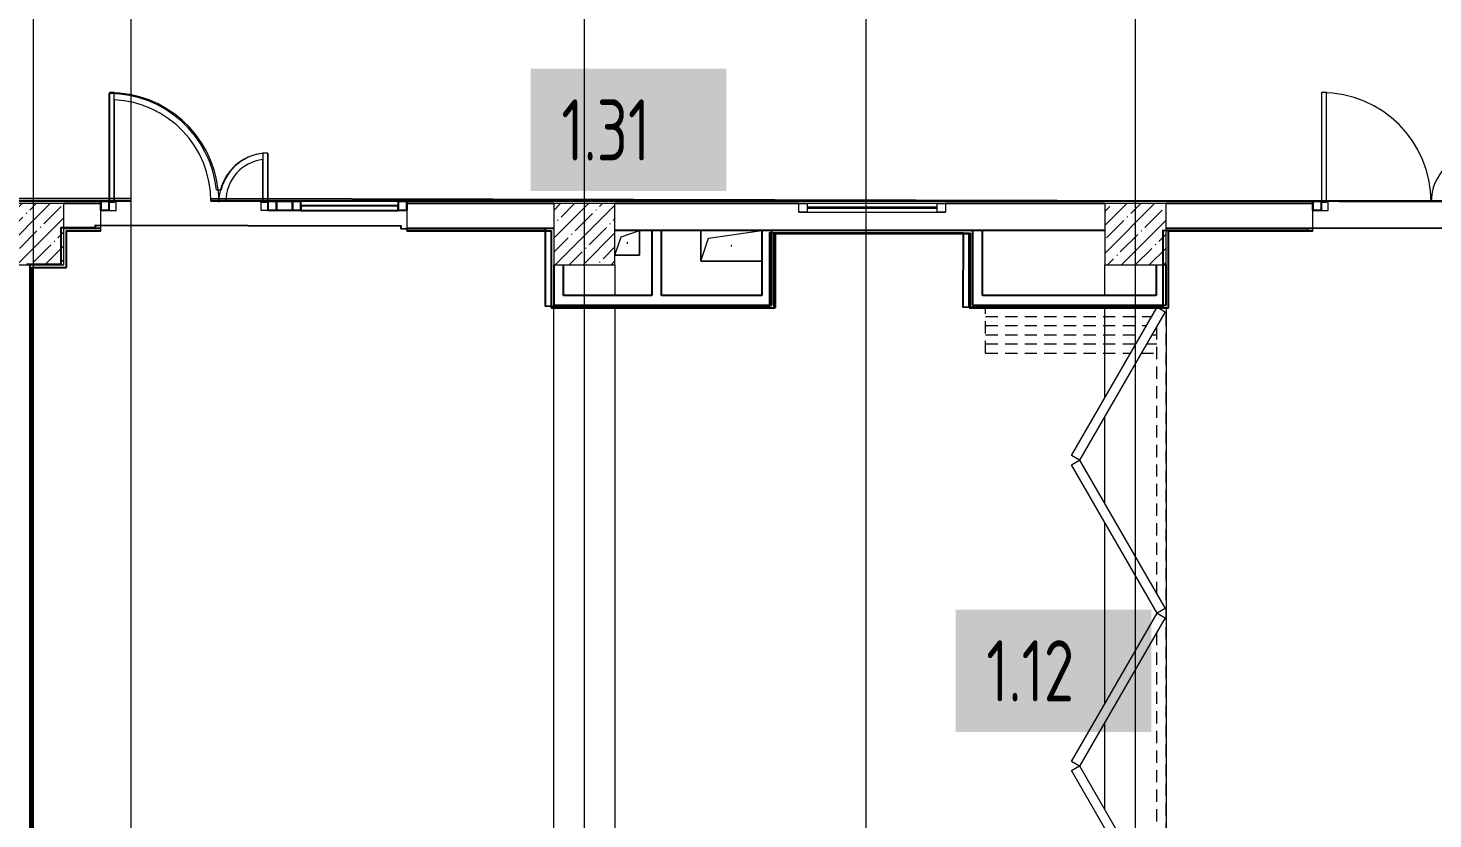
# Model space of a CAD drawing. Header units: millimetres. Extents: x 3914 to 443608, y -156176 to 78197.
# Drawn here: x 73874 to 85346, y -143241 to -136778 of the extents above; entities that cross this region are included whole.
import ezdxf

# ---------------------------------------------------------------- set-up
doc = ezdxf.new("R2010")
doc.units = ezdxf.units.MM
doc.linetypes.add('200_ШТРИХ__ш1_п0_6_', pattern=[160, 100, -60])
for name, color, linetype, lineweight in [('A-DETL-GENF', 7, 'Continuous', 9), ('A-DOOR-1', 7, 'Continuous', 5), ('A-FLOR', 7, 'Continuous', 9), ('A-GENM', 7, 'Continuous', 9), ('A-GLAZ', 7, 'Continuous', 9), ('A-GLAZ-1', 7, 'Continuous', 5), ('A-GLAZ-CURT-2', 7, 'Continuous', 25), ('A-GLAZ-CWMG', 7, 'Continuous', 9), ('A-GLAZ-CWMG-1', 7, 'Continuous', 25), ('S-COLS-1', 7, 'Continuous', 5), ('Оси', 7, 'Continuous', 9)]:
    doc.layers.add(name, color=color, linetype=linetype, lineweight=lineweight)
for name, color, linetype, lineweight, true_color in [('A-DOOR-3', 7, '200_ШТРИХ__ш1_п0_6_', 5, 0xc0c0c0), ('A-DOOR-4', 7, 'Continuous', 5, 0xd7dbdf), ('A-DOOR-FRAM-1', 7, 'Continuous', 5, 0xc0c0c0)]:
    doc.layers.add(name, color=color, linetype=linetype, lineweight=lineweight, true_color=true_color)
doc.styles.add('СПДС', font='ГОСТ тип А.ttf', dxfattribs={"width": 0.9})

# ---------------------------------------------------------------- blocks, each defined once
blk = doc.blocks.new('BSC_Колонна _Прямоугольная - 500х500-V2-Объем проектирования 1 этажа')
at = {"layer": 'S-COLS-1'}
h = blk.add_hatch(dxfattribs=at)
h.set_pattern_fill('FP_6', color=256, style=0, pattern_type=2)
h.set_pattern_definition([(45, (-47660, -7650), (-114.04925, 114.04925), []), (45, (-47545.95, -7650), (-114.04925, 114.04925), [201.613, -40.323, 6.706, -33.617])])
h.paths.add_polyline_path([(-250, -250), (250, -250), (250, 250), (-250, 250), (-250, -237)])
for p, q in [((250, 250), (-250, 250)), ((-250, 250), (-250, -250)), ((250, -250), (250, 250)), ((-250, -250), (250, -250))]:
    blk.add_line(p, q, dxfattribs=at)
blk = doc.blocks.new('BSC_Колонна _Прямоугольная - 500х500-V3-Объем проектирования 1 этажа')
at = {"layer": 'S-COLS-1'}
h = blk.add_hatch(dxfattribs=at)
h.set_pattern_fill('FP_7', color=256, style=0, pattern_type=2)
h.set_pattern_definition([(45, (-52160, -7650), (-114.04925, 114.04925), []), (45, (-52045.95, -7650), (-114.04925, 114.04925), [201.613, -40.323, 6.706, -33.617])])
h.paths.add_polyline_path([(-250, -250), (250, -250), (250, 250), (-250, 250), (-250, 30)])
for p, q in [((250, 250), (-250, 250)), ((-250, 250), (-250, -250)), ((250, -250), (250, 250)), ((-250, -250), (250, -250))]:
    blk.add_line(p, q, dxfattribs=at)
blk = doc.blocks.new('DOR__перегородка__Прямоугольная - ТП-3_ Вн_ДПГ_6820х3300h-19315679-Объем проектирования 1 этажа')
at = {"layer": 'A-DOOR-3'}
for p, q in [((6445, 1474), (6816, 1474)), ((6445, 1474), (6445, 288)), ((6520, 1474), (6520, 244)), ((6595, 1474), (6595, 201)), ((6670, 1474), (6670, 158)), ((6745, 1474), (6745, 114)), ((6445, 201), (6445, 75)), ((6520, 158), (6520, 75)), ((166, 75), (171, 75)), ((166, 0), (171, 0)), ((266, 75), (1664, 75)), ((266, 0), (6816, 0)), ((1814, 75), (1827, 75)), ((1977, 75), (4164, 75)), ((4314, 75), (4325, 75)), ((4475, 75), (6663, 75)), ((6595, 114), (6595, 75)), ((6813, 75), (6816, 75))]:
    blk.add_line(p, q, dxfattribs=at)
at = {"layer": 'A-DOOR-FRAM-1'}
for p, q in [((570, 707), (608, 772)), ((1783, 7), (570, 707)), ((608, 772), (1820, 72)), ((1821, 72), (3033, 772)), ((3071, 707), (1858, 7)), ((3033, 772), (3071, 707)), ((3070, 707), (3107, 772)), ((4282, 7), (3070, 707)), ((3107, 772), (4320, 72)), ((4319, 72), (5532, 772)), ((5569, 707), (4357, 7)), ((5532, 772), (5569, 707)), ((5569, 707), (5607, 772)), ((6781, 7), (5569, 707)), ((5607, 772), (6819, 72)), ((1820, 72), (1783, 7)), ((1858, 7), (1821, 72)), ((4320, 72), (4282, 7)), ((4357, 7), (4319, 72)), ((6819, 72), (6781, 7))]:
    blk.add_line(p, q, dxfattribs=at)
blk = doc.blocks.new('BSC_Колонна _Прямоугольная - 500х500-V38-Объем проектирования 1 этажа')
at = {"layer": 'S-COLS-1'}
h = blk.add_hatch(dxfattribs=at)
h.set_pattern_fill('FP_64', color=256, style=0, pattern_type=2)
h.set_pattern_definition([(45, (-56660, -7650), (-114.04925, 114.04925), []), (45, (-56545.95, -7650), (-114.04925, 114.04925), [201.613, -40.323, 6.706, -33.617])])
h.paths.add_polyline_path([(-250, -250), (250, -250), (250, 250), (-250, 250), (-250, 30)])
for p, q in [((250, 250), (-250, 250)), ((-250, 250), (-250, -250)), ((250, -250), (250, 250)), ((-250, -250), (250, -250))]:
    blk.add_line(p, q, dxfattribs=at)
blk = doc.blocks.new('GM_Отверстие прямоугольное _в плите_ - Отверстие-V118-Объем проектирования 1 этажа')
at = {"layer": 'A-GENM'}
for p, q in [((-250, -125), (-250, 125)), ((-250, 125), (-250, -125)), ((-187, 62), (250, 125)), ((-250, -125), (-187, 62)), ((250, -125), (-250, -125)), ((-250, -125), (250, -125))]:
    blk.add_line(p, q, dxfattribs=at)
for start, end in [(360, 180), (180, 360)]:
    blk.add_arc((0, 0), 2.5, start, end, dxfattribs=at)
blk = doc.blocks.new('GM_Отверстие прямоугольное _в плите_ - Отверстие-V194-Объем проектирования 1 этажа')
at = {"layer": 'A-GENM'}
for p, q in [((-100, -100), (-50, 50)), ((-50, 50), (100, 100)), ((100, 100), (100, -100)), ((100, -100), (100, 100)), ((100, -100), (-100, -100)), ((-100, -100), (100, -100))]:
    blk.add_line(p, q, dxfattribs=at)
for start, end in [(360, 180), (180, 360)]:
    blk.add_arc((0, 0), 2.5, start, end, dxfattribs=at)
blk = doc.blocks.new('Прямоугольный импост - 50 x 70 мм-31700031-Объем проектирования 1 этажа')
at = {"layer": 'A-GLAZ-CWMG-1'}
for p, q in [((-70, 35), (0, 35)), ((-70, -35), (-70, 35)), ((0, 35), (0, -35)), ((0, -35), (-70, -35))]:
    blk.add_line(p, q, dxfattribs=at)
blk = doc.blocks.new('Дверь_Витражная_остекление_ - ДВН_ДАО_Главный вход_1200 в свету-V267-Объем проектирования 1 этажа')
at = {"layer": 'A-DETL-GENF'}
for p, q in [((-607, 925), (-647, 925)), ((-647, 925), (-647, 917)), ((-607, 915), (-607, 925)), ((-647, 917), (-647, 37)), ((-607, 37), (-607, 915)), ((647, 430), (607, 430)), ((607, 430), (607, 427)), ((607, 427), (607, 37)), ((647, 37), (647, 430)), ((-647, 35), (-647, 30)), ((-647, 30), (-607, 30)), ((-592, 30), (-647, 30)), ((-607, 30), (-607, 37)), ((-592, -40), (-592, 30)), ((592, -40), (592, 30)), ((592, 30), (647, 30)), ((607, 37), (607, 30)), ((607, 30), (647, 30)), ((647, 30), (647, 35)), ((-647, -35), (-647, -40)), ((-647, -40), (-592, -40)), ((647, -40), (592, -40)), ((647, -35), (647, -40))]:
    blk.add_line(p, q, dxfattribs=at)
at = {"layer": 'A-DOOR-1'}
blk.add_line((-647, 925), (-647, 917), dxfattribs=at)
for centre, radius, start, end in [((-647, 30), 895, 6.4322, 90), ((647, 30), 400, 118.6212, 123.6436), ((647, 30), 400, 103.1228, 106.5639), ((647, 30), 400, 130.4863, 165.5357), ((-647, 30), 895, 360, 0.451), ((647, 30), 400, 178.9858, 180)]:
    blk.add_arc(centre, radius, start, end, dxfattribs=at)
at = {"layer": 'A-DOOR-4'}
for p, q in [((-647, 917), (-647, 37)), ((647, 430), (647, 37)), ((-647, 35), (-647, 30)), ((647, 35), (647, 30))]:
    blk.add_line(p, q, dxfattribs=at)
for centre, radius, start, end in [((647, 30), 400, 123.6436, 130.4863), ((647, 30), 400, 118.2161, 118.6212), ((647, 30), 400, 106.5639, 118.1176), ((647, 30), 400, 90, 103.1228), ((-647, 30), 895, 0.451, 6.4322), ((647, 30), 400, 165.5357, 178.9858)]:
    blk.add_arc(centre, radius, start, end, dxfattribs=at)
blk = doc.blocks.new('Системная панель - Стемалит - 40мм-31720939-Объем проектирования 1 этажа')
at = {"layer": 'A-GLAZ-CURT-2'}
for p, q in [((65, 35), (-65, 35)), ((-65, 35), (-65, -35)), ((65, -35), (65, 35)), ((-65, -35), (65, -35))]:
    blk.add_line(p, q, dxfattribs=at)
blk = doc.blocks.new('Прямоугольный импост - 50 x 70 мм-31687886-Объем проектирования 1 этажа')
at = {"layer": 'A-GLAZ-CWMG-1'}
for p, q in [((-35, 35), (35, 35)), ((-35, -35), (-35, 35)), ((35, 35), (35, -35)), ((35, -35), (-35, -35))]:
    blk.add_line(p, q, dxfattribs=at)
blk = doc.blocks.new('Прямоугольный импост - 50 x 70 мм-V265-Объем проектирования 1 этажа')
at = {"layer": 'A-GLAZ-CWMG-1'}
for p, q in [((0, 35), (-70, 35)), ((-70, 35), (-70, -35)), ((0, -35), (0, 35)), ((-70, -35), (0, -35))]:
    blk.add_line(p, q, dxfattribs=at)
blk = doc.blocks.new('Системная панель - Стекло - 40мм-V268-Объем проектирования 1 этажа')
at = {"layer": 'A-GLAZ-CURT-2'}
for p, q in [((397.5, 0), (-397.5, 0)), ((-397.5, 0), (-397.5, -40)), ((397.5, -40), (397.5, 0)), ((-397.5, -40), (397.5, -40))]:
    blk.add_line(p, q, dxfattribs=at)
blk = doc.blocks.new('Прямоугольный импост - 50 x 70 мм-31702100-Объем проектирования 1 этажа')
at = {"layer": 'A-GLAZ-CWMG-1'}
for p, q in [((-35, 35), (35, 35)), ((-35, -35), (-35, 35)), ((35, 35), (35, -35)), ((35, -35), (-35, -35))]:
    blk.add_line(p, q, dxfattribs=at)
blk = doc.blocks.new('Прямоугольный импост - 50 x 70 мм-31720914-Объем проектирования 1 этажа')
at = {"layer": 'A-GLAZ-CWMG'}
blk.add_line((24940, 7918), (24145, 7918), dxfattribs=at)
blk = doc.blocks.new('Дверь_Витражная_остекление_ - ДВН_ДАО_Главный вход_1200 в свету-31742133-Объем проектирования 1 этажа')
at = {"layer": 'A-DETL-GENF'}
for p, q in [((-607.5, 925), (-647.5, 925)), ((-647.5, 925), (-647.5, 35)), ((-607.5, 30), (-607.5, 925)), ((647.5, 430), (607.5, 430)), ((607.5, 430), (607.5, 30)), ((647.5, 35), (647.5, 430)), ((-647.5, 30), (-607.5, 30)), ((-592.5, 30), (-647.5, 30)), ((-592.5, -40), (-592.5, 30)), ((592.5, -40), (592.5, 30)), ((592.5, 30), (647.5, 30)), ((607.5, 30), (647.5, 30)), ((-647.5, -35), (-647.5, -40)), ((-647.5, -40), (-592.5, -40)), ((647.5, -40), (592.5, -40)), ((647.5, -35), (647.5, -40))]:
    blk.add_line(p, q, dxfattribs=at)
at = {"layer": 'A-DOOR-1'}
for p, q in [((-647.5, 925), (-647.5, 35)), ((647.5, 430), (647.5, 35))]:
    blk.add_line(p, q, dxfattribs=at)
for centre, radius, start, end in [((-647.5, 30), 895, 360, 90), ((647.5, 30), 400, 90, 180)]:
    blk.add_arc(centre, radius, start, end, dxfattribs=at)
blk = doc.blocks.new('120_Окно_СКБ_1Ст - 120_Окно_СКБ_1Ст 400х1200 EI30-24228621-Объем проектирования 1 этажа')
at = {"layer": 'A-GLAZ'}
for p, q in [((-600, 40), (-600, 110)), ((-600, 110), (-530, 110)), ((-530, 40), (-600, 40)), ((-530, 110), (-530, 40)), ((530, 40), (530, 110)), ((530, 110), (600, 110)), ((600, 40), (530, 40)), ((600, 110), (600, 40))]:
    blk.add_line(p, q, dxfattribs=at)
at = {"layer": 'A-GLAZ-1'}
for p, q in [((600, 110), (-600, 110)), ((-600, 40), (600, 40)), ((530, 80), (-530, 80)), ((530, 70), (-530, 70))]:
    blk.add_line(p, q, dxfattribs=at)

msp = doc.modelspace()

# ---------------------------------------------------------------- linework, layer by layer
for p, q in [((74717, -138191.7), (66507, -138191.7)), ((74467, -138212.7), (74167, -138212.7)), ((74467, -138264.7), (74467, -138192.7)), ((92167, -138191.7), (75367, -138191.7)), ((76967, -138192.7), (76967, -138264.7)), ((78167, -138212.7), (76967, -138212.7)), ((80167, -138212.7), (78667, -138212.7)), ((82667, -138212.7), (81367, -138212.7)), ((84367, -138212.7), (83167, -138212.7)), ((84367, -138264.7), (84367, -138192.7)), ((74167, -138412.7), (74467, -138412.7)), ((74187, -138432.7), (74187, -138433.7)), ((74188, -138433.7), (74187, -138433.7)), ((74188, -138433.7), (74467, -138433.7)), ((74188, -138733.7), (74188, -138433.7)), ((74467, -138433.7), (74467, -138432.7)), ((76967, -138412.7), (78167, -138412.7)), ((76967, -138432.7), (76967, -138433.7)), ((76967, -138433.7), (78146, -138433.7)), ((78146, -138433.7), (78146, -139063.7)), ((78147, -138433.7), (78146, -138433.7)), ((78147, -138432.7), (78147, -138433.7)), ((82667, -138432.7), (78667, -138432.7)), ((78967, -138432.7), (78967, -138962.7)), ((79047, -138962.7), (79047, -138432.7)), ((79867, -138432.7), (79867, -138962.7)), ((79947, -139042.7), (79947, -138432.7)), ((79967, -138452.7), (81567, -138452.7)), ((79967, -139062.7), (79967, -138452.7)), ((81559, -138460.7), (79975, -138460.7)), ((79975, -138460.7), (79975, -139062.7)), ((81559, -139062.7), (81559, -138460.7)), ((81567, -138452.7), (81567, -139062.7)), ((81587, -138432.7), (81587, -139042.7)), ((81667, -138962.7), (81667, -138432.7)), ((83167, -138412.7), (84367, -138412.7)), ((83187, -138432.7), (83188, -138432.7)), ((83188, -139063.7), (83188, -138432.7)), ((83188, -138433.7), (84367, -138433.7)), ((84367, -138433.7), (84367, -138432.7)), ((73887, -138712.7), (73887, -145712.7)), ((73907, -145292.7), (73907, -138732.7)), ((73908, -138733.7), (74188, -138733.7)), ((73908, -145291.7), (73908, -138733.7)), ((78167, -138712.7), (78167, -139042.7)), ((78247, -138962.7), (78247, -138712.7)), ((83087, -138712.7), (83087, -138962.7)), ((83167, -139042.7), (83167, -138712.7)), ((78167, -139042.7), (79947, -139042.7)), ((78967, -138962.7), (78247, -138962.7)), ((79867, -138962.7), (79047, -138962.7)), ((81587, -139042.7), (83167, -139042.7)), ((83087, -138962.7), (81667, -138962.7)), ((78146, -139063.7), (79975, -139063.7)), ((79967, -139062.7), (79968, -139062.7)), ((79975, -139063.7), (79975, -139062.7)), ((81559, -139062.7), (81559, -139063.7)), ((81559, -139063.7), (83188, -139063.7)), ((83093.7, -139062.7), (83100.2, -139062.7))]:
    msp.add_line(p, q)
at = {"flags": 128}
for points in [[(66505.9, -138150.8), (74717, -138170.1)], [(75366.7, -138171.6), (91491.7, -138209.5), (92121.7, -138210.9), (92121.6, -138231.9), (93071.6, -138234.2), (93071.7, -138213.2), (94471.7, -138216.5), (94471.6, -138237.5), (95571.6, -138240), (95571.7, -138219), (96921.7, -138222.2), (96921.6, -138243.2), (97017, -138243.4)], [(86821.2, -138419.5), (84321.2, -138413.6), (84321.1, -138434.6), (83142.1, -138431.9), (83140.7, -139061.9), (81511.7, -139058), (81513.1, -138455), (79929.1, -138451.3), (79927.7, -139054.3), (78098.7, -139050), (78100.2, -138420), (76921.2, -138417.3), (76921.2, -138396.3), (74421.2, -138390.4), (74421.2, -138411.4), (74142.2, -138410.7), (74141.5, -138710.7), (73861.5, -138710.1)]]:
    msp.add_lwpolyline(points, dxfattribs=at)
at = {"layer": 'A-FLOR'}
for p, q in [((74537, -138192.7), (74537, -137312.7)), ((74577, -137363.7), (74577, -138192.7)), ((75792, -138192.7), (75792, -137852.1)), ((75832, -137799.7), (75832, -138192.7)), ((75412.1, -138099.9), (75450.1, -138099.9)), ((74717, -138192.7), (66507, -138192.7)), ((75367, -138192.7), (75489, -138192.7)), ((93027, -138192.7), (75367, -138192.7)), ((74467, -138432.7), (74467, -138264.7)), ((76967, -138264.7), (76967, -138432.7)), ((84367, -138432.7), (84367, -138264.7)), ((74187, -138432.7), (74467, -138432.7)), ((74187, -138732.7), (74187, -138433.7)), ((76967, -138432.7), (78147, -138432.7)), ((78147, -138433.7), (78147, -139062.7)), ((83187, -139062.7), (83187, -138432.7)), ((83188, -138432.7), (84367, -138432.7)), ((73907, -138732.7), (74187, -138732.7)), ((73907, -145287.7), (73907, -138733.7)), ((78247, -138712.7), (78667, -138712.7)), ((78667, -138712.7), (78667, -138962.7)), ((82667, -138962.7), (82667, -138712.7)), ((82667, -138712.7), (83087, -138712.7)), ((78147, -139062.7), (79967, -139062.7)), ((78167, -145612.7), (78167, -139062.7)), ((78667, -139062.7), (78667, -145612.7)), ((81567, -139062.7), (83093.7, -139062.7)), ((82667, -139801.6), (82667, -139062.7)), ((83100.2, -139062.7), (83187, -139062.7)), ((83167, -139062.7), (83167, -145612.7)), ((82667, -140668), (82667, -139951.6)), ((82667, -142301), (82667, -140818)), ((82667, -143166.3), (82667, -142451))]:
    msp.add_line(p, q, dxfattribs=at)
for centre, radius, start, end in [((74537, -138192.7), 880, 6.05535, 90), ((74537, -138192.7), 880, 6.05535, 90), ((74537, -138192.7), 830, 0, 87.23769), ((74537, -138192.7), 830, 0, 87.23769), ((75832, -138192.7), 393, 90, 166.33705), ((75832, -138192.7), 393, 90, 166.33705), ((75832, -138192.7), 343, 96.69696, 180), ((75832, -138192.7), 343, 96.69696, 180)]:
    msp.add_arc(centre, radius, start, end, dxfattribs=at)
at = {"layer": 'Оси'}
for points in [[(73917, -148019), (73917, -143019), (73917, -123714.7), (73917, -118714.7)], [(75272.3, -148019), (75272.3, -147299.5), (74717, -146736.2), (74717, -141736.2), (74717, -123714.7), (74717, -118714.7)], [(78417, -148019), (78417, -143019), (78417, -123714.7), (78417, -118714.7)], [(80717, -148019), (80717, -143019), (80717, -123714.7), (80717, -118714.7)], [(82917, -148019), (82917, -143019), (82917, -123714.7), (82917, -118714.7)]]:
    msp.add_lwpolyline(points, dxfattribs=at)

# ---------------------------------------------------------------- block references
for name, p in [('Дверь_Витражная_остекление_ - ДВН_ДАО_Главный вход_1200 в свету-V267-Объем проектирования 1 этажа', (75184.5, -138229.7)), ('Дверь_Витражная_остекление_ - ДВН_ДАО_Главный вход_1200 в свету-31742133-Объем проектирования 1 этажа', (85084.5, -138229.7)), ('BSC_Колонна _Прямоугольная - 500х500-V2-Объем проектирования 1 этажа', (73917, -138462.7)), ('Системная панель - Стемалит - 40мм-31720939-Объем проектирования 1 этажа', (75967, -138229.7)), ('Прямоугольный импост - 50 x 70 мм-31720914-Объем проектирования 1 этажа', (51957, -146112.7)), ('Системная панель - Стекло - 40мм-V268-Объем проектирования 1 этажа', (76499.5, -138229.7)), ('BSC_Колонна _Прямоугольная - 500х500-V3-Объем проектирования 1 этажа', (78417, -138462.7)), ('BSC_Колонна _Прямоугольная - 500х500-V38-Объем проектирования 1 этажа', (82917, -138462.7)), ('GM_Отверстие прямоугольное _в плите_ - Отверстие-V194-Объем проектирования 1 этажа', (78767, -138532.7)), ('GM_Отверстие прямоугольное _в плите_ - Отверстие-V118-Объем проектирования 1 этажа', (79617, -138557.7))]:
    msp.add_blockref(name, p)
for name, p, rotation in [('Прямоугольный импост - 50 x 70 мм-V265-Объем проектирования 1 этажа', (74467, -138229.7), 180), ('Прямоугольный импост - 50 x 70 мм-V265-Объем проектирования 1 этажа', (84367, -138229.7), 180), ('DOR__перегородка__Прямоугольная - ТП-3_ Вн_ДПГ_6820х3300h-19315679-Объем проектирования 1 этажа', (83167, -145878.9), 89.99999999999955)]:
    msp.add_blockref(name, p, dxfattribs=dict(rotation=rotation))
at = {"extrusion": (0, 0, -1), "rotation": 180}
for name, p in [('Прямоугольный импост - 50 x 70 мм-31687886-Объем проектирования 1 этажа', (-75867, -138229.7)), ('Прямоугольный импост - 50 x 70 мм-31702100-Объем проектирования 1 этажа', (-76067, -138229.7)), ('Прямоугольный импост - 50 x 70 мм-31700031-Объем проектирования 1 этажа', (-76967, -138229.7))]:
    msp.add_blockref(name, p, dxfattribs=at)
at = {"color": 3}
msp.add_blockref('120_Окно_СКБ_1Ст - 120_Окно_СКБ_1Ст 400х1200 EI30-24228621-Объем проектирования 1 этажа', (80767, -138322.7), dxfattribs=at)

# ---------------------------------------------------------------- texts
at = {"char_height": 500, "width": 1096.708, "attachment_point": 1, "style": 'СПДС', "bg_fill": 1, "box_fill_scale": 1.5, "bg_fill_color": 7, "bg_fill_true_color": 16777215, "bg_fill_transparency": 0}
for s, insert in [('1.31', (78229.2, -137360.6)), ('1.12', (81699.2, -141781.4))]:
    msp.add_mtext(s, dxfattribs=dict(at, insert=insert))

doc.saveas('drawing.dxf')
